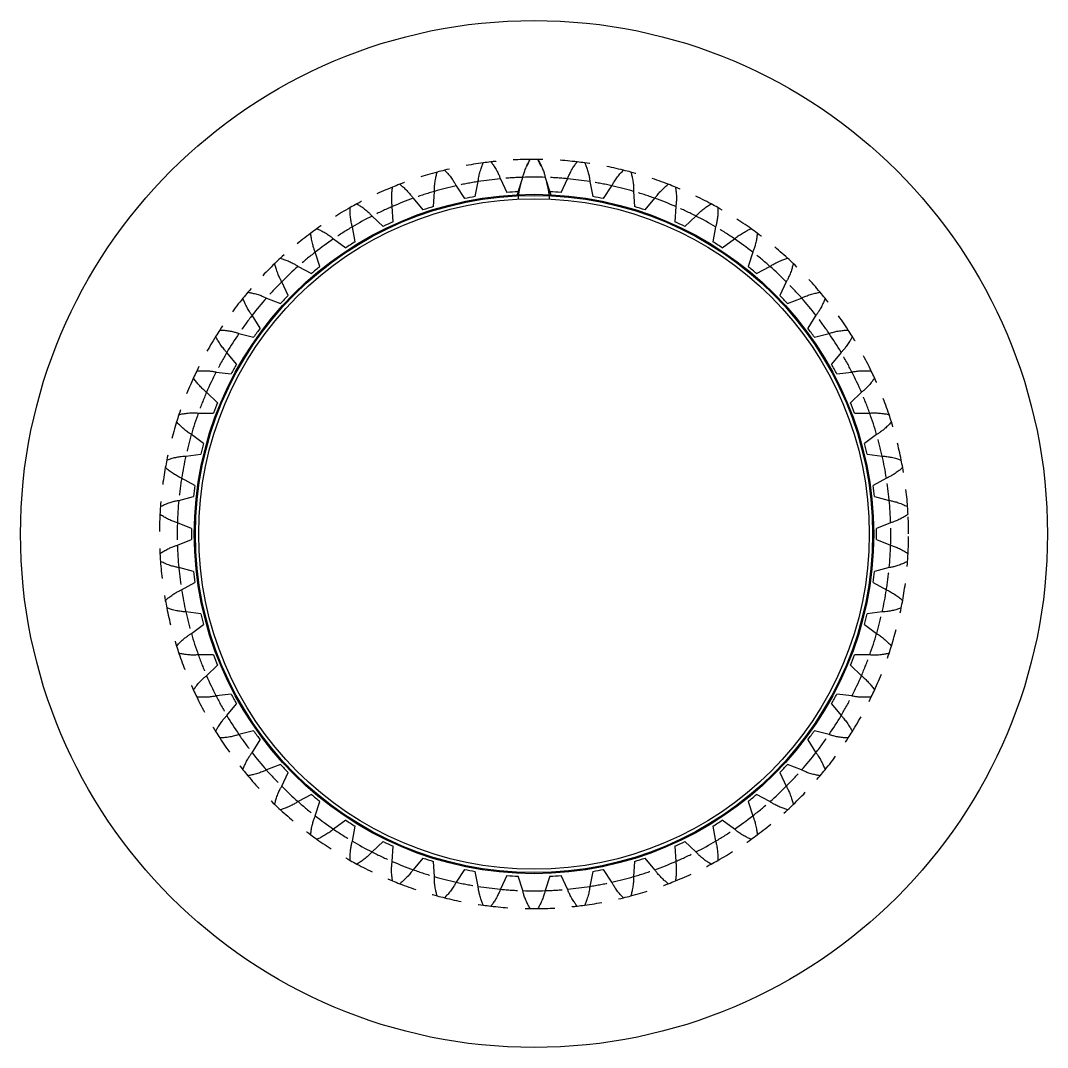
# Model space of a CAD drawing. Header units: inches. Extents: x 0.9 to 97.5, y -1.2 to 16.7.
# Drawn here: x 61.17 to 67.17, y 4.99 to 10.98 of the extents above; entities that cross this region are included whole.
import ezdxf

# ---------------------------------------------------------------- set-up
doc = ezdxf.new("R2010")
doc.units = ezdxf.units.IN
doc.header["$MEASUREMENT"] = 0
doc.linetypes.add('HIDDEN', pattern=[0.2, 0.1, -0.1])
doc.layers.add('DEFAULT_2', color=8, linetype='HIDDEN')

msp = doc.modelspace()

# ---------------------------------------------------------------- linework, layer by layer
at = {"color": 7, "linetype": 'Continuous'}
for p, q in [((63.7133, 10.0177), (63.7613, 9.9427)), ((63.8249, 9.9549), (63.8419, 10.0422)), ((63.9717, 10.0586), (64.0099, 9.9783)), ((64.0745, 9.9823), (64.1023, 10.0668)), ((64.2332, 10.0668), (64.261, 9.9823)), ((64.3257, 9.9783), (64.3638, 10.0586)), ((64.4937, 10.0422), (64.5107, 9.9549)), ((64.5743, 9.9427), (64.6222, 10.0177)), ((63.5806, 9.8964), (63.5866, 9.9851)), ((64.749, 9.9851), (64.7549, 9.8964)), ((63.3456, 9.8077), (63.3404, 9.8965)), ((63.4621, 9.9447), (63.519, 9.8764)), ((64.8165, 9.8764), (64.8735, 9.9447)), ((64.9952, 9.8965), (64.9899, 9.8077)), ((63.222, 9.8408), (63.287, 9.7801)), ((65.0485, 9.7801), (65.1136, 9.8408)), ((63.1236, 9.6903), (63.1073, 9.7777)), ((65.2283, 9.7777), (65.212, 9.6903)), ((62.9968, 9.7076), (63.0689, 9.6556)), ((65.2666, 9.6556), (65.3388, 9.7076)), ((62.9181, 9.546), (62.8909, 9.6307)), ((65.4447, 9.6307), (65.4175, 9.546)), ((62.7901, 9.5472), (62.8682, 9.5047)), ((65.4674, 9.5047), (65.5455, 9.5472)), ((62.7322, 9.377), (62.6946, 9.4576)), ((65.6409, 9.4576), (65.6034, 9.377)), ((62.6051, 9.3622), (62.6879, 9.3298)), ((65.6477, 9.3298), (65.7305, 9.3622)), ((62.569, 9.1861), (62.5216, 9.2614)), ((65.8139, 9.2614), (65.7666, 9.1861)), ((62.4447, 9.1555), (62.5309, 9.1337)), ((65.8046, 9.1337), (65.8909, 9.1555)), ((62.431, 8.9763), (62.3746, 9.045)), ((65.961, 9.045), (65.9046, 8.9763)), ((62.3115, 8.9303), (62.3998, 8.9195)), ((65.9358, 8.9195), (66.024, 8.9303)), ((62.3204, 8.7508), (62.2558, 8.8119)), ((66.0798, 8.8119), (66.0152, 8.7508)), ((62.2076, 8.6902), (62.2966, 8.6905)), ((66.039, 8.6905), (66.128, 8.6902)), ((62.2389, 8.5132), (62.1672, 8.5657)), ((66.1684, 8.5657), (66.0966, 8.5132)), ((62.1346, 8.439), (62.2228, 8.4504)), ((66.1128, 8.4504), (66.2009, 8.439)), ((62.1879, 8.2673), (62.1101, 8.3104)), ((66.2255, 8.3104), (66.1477, 8.2673)), ((62.0937, 8.1806), (62.1798, 8.203)), ((66.1558, 8.203), (66.2419, 8.1806)), ((62.168, 8.0169), (62.0855, 8.0499)), ((66.2501, 8.0499), (66.1675, 8.0169)), ((62.0855, 7.9191), (62.168, 7.9521)), ((66.1675, 7.9521), (66.2501, 7.9191)), ((62.1798, 7.766), (62.0937, 7.7884)), ((66.2419, 7.7884), (66.1558, 7.766)), ((62.1101, 7.6586), (62.1879, 7.7017)), ((66.1477, 7.7017), (66.2255, 7.6586)), ((62.2228, 7.5185), (62.1346, 7.53)), ((66.2009, 7.53), (66.1128, 7.5185)), ((62.1672, 7.4033), (62.2389, 7.4558)), ((66.0966, 7.4558), (66.1684, 7.4033)), ((62.2966, 7.2785), (62.2076, 7.2788)), ((66.128, 7.2788), (66.039, 7.2785)), ((62.2558, 7.1571), (62.3204, 7.2182)), ((66.0152, 7.2182), (66.0798, 7.1571)), ((62.3998, 7.0495), (62.3115, 7.0387)), ((66.024, 7.0387), (65.9358, 7.0495)), ((62.3746, 6.924), (62.431, 6.9927)), ((65.9046, 6.9927), (65.961, 6.924)), ((62.5309, 6.8353), (62.4447, 6.8135)), ((62.5216, 6.7076), (62.569, 6.7829)), ((65.7666, 6.7829), (65.8139, 6.7076)), ((65.8909, 6.8135), (65.8046, 6.8353)), ((62.6879, 6.6392), (62.6051, 6.6068)), ((65.7305, 6.6068), (65.6477, 6.6392)), ((62.6946, 6.5114), (62.7322, 6.592)), ((65.6034, 6.592), (65.6409, 6.5114)), ((62.8682, 6.4643), (62.7901, 6.4218)), ((62.8909, 6.3383), (62.9181, 6.423)), ((65.4175, 6.423), (65.4447, 6.3383)), ((65.5455, 6.4218), (65.4674, 6.4643)), ((63.0689, 6.3134), (62.9968, 6.2614)), ((65.3388, 6.2614), (65.2666, 6.3134)), ((63.1073, 6.1913), (63.1236, 6.2787)), ((65.212, 6.2787), (65.2283, 6.1913)), ((63.287, 6.1889), (63.222, 6.1282)), ((65.1136, 6.1282), (65.0485, 6.1889)), ((63.3404, 6.0725), (63.3456, 6.1613)), ((64.9899, 6.1613), (64.9952, 6.0725)), ((63.519, 6.0926), (63.4621, 6.0243)), ((63.5866, 5.9839), (63.5806, 6.0726)), ((64.7549, 6.0726), (64.749, 5.9839)), ((64.8735, 6.0243), (64.8165, 6.0926)), ((63.7613, 6.0262), (63.7133, 5.9513)), ((63.8419, 5.9268), (63.8249, 6.0141)), ((64.5107, 6.0141), (64.4937, 5.9268)), ((64.6222, 5.9513), (64.5743, 6.0262)), ((64.0099, 5.9907), (63.9717, 5.9104)), ((64.1023, 5.9022), (64.0745, 5.9867)), ((64.261, 5.9867), (64.2332, 5.9022)), ((64.3638, 5.9104), (64.3257, 5.9907))]:
    msp.add_line(p, q, dxfattribs=at)
msp.add_circle((64.1678, 7.9845), 2.998, dxfattribs=at)
at = {"color": 40, "linetype": 'Continuous'}
for radius in [1.9833, 1.9773, 1.9577]:
    msp.add_circle((64.1678, 7.9845), radius, dxfattribs=at)
at = {"color": 7, "linetype": 'Continuous'}
for radius, start, end in [(2.1873, 96.61014, 97.78986), (2.1873, 89.41014, 90.58986), (2.1873, 82.21014, 83.38986), (2.1873, 103.81014, 104.98986), (2.1873, 75.01014, 76.18986), (2.1873, 111.01014, 112.18986), (2.1873, 67.81014, 68.98986), (2, 99.8722, 101.7278), (2, 92.6722, 94.5278), (2, 85.4722, 87.3278), (2, 78.2722, 80.1278), (2.1873, 118.21014, 119.38986), (2, 107.0722, 108.9278), (2, 71.0722, 72.9278), (2.1873, 60.61014, 61.78986), (2, 114.2722, 116.1278), (2, 63.8722, 65.7278), (2.1873, 125.41014, 126.58986), (2.1873, 53.41014, 54.58986), (2, 121.4722, 123.3278), (2, 56.6722, 58.5278), (2.1873, 132.61014, 133.78986), (2.1873, 46.21014, 47.38986), (2, 128.6722, 130.5278), (2, 49.4722, 51.3278), (2.1873, 139.81014, 140.98986), (2, 135.8722, 137.7278), (2, 42.2722, 44.1278), (2.1873, 39.01014, 40.18986), (2.1873, 147.01014, 148.18986), (2, 143.0722, 144.9278), (2, 35.0722, 36.9278), (2.1873, 31.81014, 32.98986), (2.1873, 154.21014, 155.38986), (2, 150.2722, 152.1278), (2, 27.8722, 29.7278), (2.1873, 24.61014, 25.78986), (2, 157.4722, 159.3278), (2, 20.6722, 22.5278), (2.1873, 161.41014, 162.58986), (2.1873, 17.41014, 18.58986), (2, 164.6722, 166.5278), (2, 13.4722, 15.3278), (2.1873, 168.61014, 169.78986), (2.1873, 10.21014, 11.38986), (2, 171.8722, 173.7278), (2, 6.2722, 8.1278), (2.1873, 175.81014, 176.98986), (2.1873, 3.01014, 4.18986), (2, 179.0722, 180.9278), (2, 359.0722, 0.9278), (2.1873, 183.01014, 184.18986), (2.1873, 355.81014, 356.98986), (2, 186.2722, 188.1278), (2, 351.8722, 353.7278), (2.1873, 190.21014, 191.38986), (2.1873, 348.61014, 349.78986), (2, 193.4722, 195.3278), (2, 344.6722, 346.5278), (2.1873, 197.41014, 198.58986), (2.1873, 341.41014, 342.58986), (2, 200.6722, 202.5278), (2, 337.4722, 339.3278), (2.1873, 204.61014, 205.78986), (2, 207.8722, 209.7278), (2, 330.2722, 332.1278), (2.1873, 334.21014, 335.38986), (2.1873, 211.81014, 212.98986), (2, 215.0722, 216.9278), (2, 323.0722, 324.9278), (2.1873, 327.01014, 328.18986), (2.1873, 219.01014, 220.18986), (2, 222.2722, 224.1278), (2, 315.8722, 317.7278), (2.1873, 319.81014, 320.98986), (2, 229.4722, 231.3278), (2, 308.6722, 310.5278), (2.1873, 226.21014, 227.38986), (2.1873, 312.61014, 313.78986), (2, 236.6722, 238.5278), (2, 301.4722, 303.3278), (2.1873, 233.41014, 234.58986), (2, 243.8722, 245.7278), (2, 294.2722, 296.1278), (2.1873, 305.41014, 306.58986), (2.1873, 240.61014, 241.78986), (2, 251.0722, 252.9278), (2, 287.0722, 288.9278), (2.1873, 298.21014, 299.38986), (2, 258.2722, 260.1278), (2, 279.8722, 281.7278), (2.1873, 247.81014, 248.98986), (2, 265.4722, 267.3278), (2, 272.6722, 274.5278), (2.1873, 291.01014, 292.18986), (2.1873, 255.01014, 256.18986), (2.1873, 262.21014, 263.38986), (2.1873, 276.61014, 277.78986), (2.1873, 283.81014, 284.98986), (2.1873, 269.41014, 270.58986)]:
    msp.add_arc((64.1678, 7.9845), radius, start, end, dxfattribs=at)
at = {"color": 40, "linetype": 'Continuous'}
for start, end in [(102.59922, 106.20502), (95.39736, 99.00478), (88.19602, 91.80398), (80.99522, 84.60264), (73.79498, 77.40078), (109.79842, 113.40469), (66.59531, 70.20158), (116.99667, 120.60377), (59.39623, 63.00333), (124.19555, 127.80223), (52.19777, 55.80445), (131.39502, 135.00006), (44.99994, 48.60498), (138.59508, 142.20208), (37.79792, 41.40492), (145.7957, 149.40359), (30.59641, 34.2043), (152.99686, 156.60457), (23.39543, 27.00314), (160.19854, 163.80501), (16.19499, 19.80146), (167.39915, 171.00487), (8.99513, 12.60085), (174.59719, 178.20415), (1.79585, 5.40281), (181.79585, 185.40281), (354.59719, 358.20415), (188.99513, 192.60085), (347.39915, 351.00487), (196.19499, 199.80146), (340.19854, 343.80501), (203.39543, 207.00314), (332.99686, 336.60457), (210.59641, 214.2043), (325.7957, 329.40359), (217.79792, 221.40492), (318.59508, 322.20208), (224.99994, 228.60498), (311.39502, 315.00006), (232.19777, 235.80445), (304.19555, 307.80223), (239.39623, 243.00333), (296.99667, 300.60377), (246.59531, 250.20158), (289.79842, 293.40469), (253.79498, 257.40078), (282.59922, 286.20502), (260.99522, 264.60264), (268.19602, 271.80398), (275.39736, 279.00478)]:
    msp.add_arc((64.1678, 7.9845), 2.0833, start, end, dxfattribs=at)
at = {"color": 7, "linetype": 'Continuous'}
for points, start_tangent, end_tangent in [([(63.8419, 10.0422), (63.8447, 10.0631), (63.8501, 10.0887), (63.8588, 10.1183), (63.8669, 10.1407), (63.8713, 10.1516)], (0.006277, 0.066311), (0.020475, 0.048773)), ([(63.916, 10.1573), (63.9227, 10.1485), (63.9354, 10.1304), (63.9504, 10.1059), (63.9614, 10.0842), (63.9691, 10.0659), (63.9717, 10.0586)], (0.032164, -0.041282), (0.021794, -0.06532)), ([(64.1023, 10.0668), (64.1077, 10.0872), (64.1163, 10.1119), (64.1286, 10.1402), (64.1395, 10.1614), (64.1453, 10.1717)], (0.014538, 0.065001), (0.026426, 0.045822)), ([(64.1903, 10.1717), (64.1958, 10.1622), (64.2062, 10.1426), (64.218, 10.1164), (64.2262, 10.0935), (64.2316, 10.0744), (64.2332, 10.0668)], (0.026736, -0.044988), (0.013436, -0.067537)), ([(64.3638, 10.0586), (64.3718, 10.0781), (64.3834, 10.1016), (64.3991, 10.1281), (64.4125, 10.1478), (64.4196, 10.1573)], (0.02257, 0.062666), (0.031961, 0.042148)), ([(64.4643, 10.1516), (64.4685, 10.1415), (64.4764, 10.1208), (64.4848, 10.0933), (64.4901, 10.0696), (64.493, 10.0499), (64.4937, 10.0422)], (0.020887, -0.047984), (0.004865, -0.068688)), ([(63.5866, 9.9851), (63.5867, 10.0062), (63.5889, 10.0322), (63.5938, 10.0627), (63.599, 10.086), (63.602, 10.0974)], (-0.002084, 0.066574), (0.014201, 0.050954)), ([(63.6457, 10.1086), (63.6534, 10.1007), (63.6683, 10.0843), (63.6862, 10.0619), (63.6999, 10.0418), (63.7098, 10.0246), (63.7133, 10.0177)], (0.037084, -0.036926), (0.029809, -0.062073)), ([(64.6222, 10.0177), (64.6325, 10.0361), (64.647, 10.0578), (64.666, 10.0822), (64.6817, 10.1), (64.6899, 10.1086)], (0.030246, 0.059344), (0.036991, 0.03781)), ([(64.7335, 10.0974), (64.7365, 10.0868), (64.7417, 10.0653), (64.7466, 10.0369), (64.7489, 10.0127), (64.7493, 9.9929), (64.749, 9.9851)], (0.014708, -0.050224), (-0.003782, -0.068756)), ([(63.3836, 10.0264), (63.3922, 10.0196), (63.409, 10.0052), (63.4296, 9.9852), (63.4457, 9.967), (63.4578, 9.9511), (63.4621, 9.9447)], (0.04142, -0.031986), (0.037354, -0.057848)), ([(64.8735, 9.9447), (64.886, 9.9616), (64.9031, 9.9814), (64.9249, 10.0032), (64.9428, 10.0189), (64.952, 10.0264)], (0.037446, 0.055085), (0.041439, 0.032876)), ([(63.3404, 9.8965), (63.3379, 9.9174), (63.3368, 9.9435), (63.3378, 9.9744), (63.3401, 9.9981), (63.3417, 10.0098)], (-0.010411, 0.065788), (0.007702, 0.052332)), ([(64.9939, 10.0098), (64.9955, 9.9989), (64.9979, 9.9769), (64.9993, 9.9482), (64.9985, 9.9239), (64.9964, 9.9041), (64.9952, 9.8965)], (0.008298, -0.051671), (-0.01237, -0.06774)), ([(63.1338, 9.912), (63.1432, 9.9063), (63.1617, 9.8942), (63.1847, 9.8769), (63.203, 9.8608), (63.2169, 9.8466), (63.222, 9.8408)], (0.045102, -0.026543), (0.04431, -0.05271)), ([(65.1136, 9.8408), (65.1282, 9.856), (65.1476, 9.8735), (65.172, 9.8924), (65.1917, 9.9058), (65.2018, 9.912)], (0.044054, 0.049957), (0.045232, 0.027423)), ([(63.1073, 9.7777), (63.1022, 9.7982), (63.0978, 9.8239), (63.0949, 9.8547), (63.0943, 9.8785), (63.0944, 9.8903)], (-0.018575, 0.063965), (0.001083, 0.052885)), ([(65.2412, 9.8903), (65.2415, 9.8793), (65.2411, 9.8572), (65.2388, 9.8285), (65.2351, 9.8045), (65.2305, 9.7851), (65.2283, 9.7777)], (0.001756, -0.052304), (-0.020762, -0.065656)), ([(62.8909, 9.6307), (62.8833, 9.6503), (62.8757, 9.6753), (62.869, 9.7055), (62.8653, 9.729), (62.864, 9.7408)], (-0.026445, 0.061132), (-0.005554, 0.052604)), ([(62.9004, 9.7672), (62.9104, 9.7628), (62.9303, 9.753), (62.9553, 9.7387), (62.9754, 9.7251), (62.991, 9.7127), (62.9968, 9.7076)], (0.048073, -0.020681), (0.050567, -0.046741)), ([(65.3388, 9.7076), (65.3551, 9.7209), (65.3766, 9.7358), (65.4032, 9.7515), (65.4244, 9.7623), (65.4352, 9.7672)], (0.049968, 0.044042), (0.048313, 0.021538)), ([(65.4716, 9.7408), (65.4705, 9.7298), (65.4673, 9.7079), (65.4615, 9.6797), (65.4547, 9.6564), (65.4478, 9.6377), (65.4447, 9.6307)], (-0.004813, -0.052111), (-0.028827, -0.062536)), ([(62.6869, 9.5943), (62.6975, 9.5911), (62.7184, 9.584), (62.745, 9.5729), (62.7667, 9.5619), (62.7837, 9.5516), (62.7901, 9.5472)], (0.050286, -0.014493), (0.056026, -0.040035)), ([(65.5455, 9.5472), (65.5634, 9.5584), (65.5866, 9.5705), (65.6149, 9.5827), (65.6373, 9.5908), (65.6486, 9.5943)], (0.055094, 0.037432), (0.050631, 0.015313)), ([(62.6946, 9.4576), (62.6846, 9.4762), (62.674, 9.5001), (62.6636, 9.5291), (62.657, 9.552), (62.6541, 9.5635)], (-0.033899, 0.057336), (-0.012103, 0.051493)), ([(65.6815, 9.5635), (65.6789, 9.5528), (65.6731, 9.5314), (65.6638, 9.5042), (65.6541, 9.4819), (65.6449, 9.4643), (65.6409, 9.4576)], (-0.011306, -0.051097), (-0.036438, -0.05843)), ([(62.5216, 9.2614), (62.5094, 9.2785), (62.4958, 9.3009), (62.4818, 9.3284), (62.4724, 9.3503), (62.4682, 9.3613)], (-0.040817, 0.052635), (-0.018462, 0.04957)), ([(62.4969, 9.396), (62.5077, 9.3942), (62.5294, 9.3897), (62.5571, 9.3821), (62.58, 9.3739), (62.5982, 9.3658), (62.6051, 9.3622)], (0.051706, -0.008076), (0.060602, -0.032697)), ([(65.7305, 9.3622), (65.7497, 9.3711), (65.7742, 9.3802), (65.8038, 9.3888), (65.8271, 9.3939), (65.8387, 9.396)], (0.059351, 0.030232), (0.052151, 0.008846)), ([(65.8674, 9.3613), (65.8636, 9.351), (65.8551, 9.3305), (65.8424, 9.3048), (65.8301, 9.2838), (65.8187, 9.2675), (65.8139, 9.2614)], (-0.017621, -0.049277), (-0.043474, -0.053402)), ([(62.3331, 9.1755), (62.3441, 9.175), (62.3662, 9.1733), (62.3946, 9.1692), (62.4184, 9.1639), (62.4374, 9.1582), (62.4447, 9.1555)], (0.052311, -0.001531), (0.064222, -0.024844)), ([(65.8909, 9.1555), (65.911, 9.1619), (65.9364, 9.1679), (65.9669, 9.1726), (65.9906, 9.1748), (66.0024, 9.1755)], (0.062672, 0.022554), (0.052848, 0.00224)), ([(62.3746, 9.045), (62.3603, 9.0605), (62.344, 9.0809), (62.3267, 9.1065), (62.3146, 9.127), (62.309, 9.1375)], (-0.047092, 0.047104), (-0.024529, 0.046865)), ([(66.0266, 9.1375), (66.0215, 9.1277), (66.0105, 9.1085), (65.9947, 9.0845), (65.9798, 9.0652), (65.9665, 9.0504), (65.961, 9.045)], (-0.023659, -0.04668), (-0.049824, -0.047532)), ([(62.1983, 8.9361), (62.2093, 8.9371), (62.2314, 8.9381), (62.2601, 8.9376), (62.2844, 8.9354), (62.304, 8.932), (62.3115, 8.9303)], (0.05209, 0.005037), (0.06683, -0.016599)), ([(66.024, 8.9303), (66.0448, 8.9341), (66.0708, 8.9369), (66.1017, 8.9378), (66.1255, 8.937), (66.1373, 8.9361)], (0.065005, 0.014522), (0.052713, -0.004401)), ([(62.2558, 8.8119), (62.2396, 8.8255), (62.221, 8.8437), (62.2006, 8.8669), (62.186, 8.8858), (62.1791, 8.8954)], (-0.052625, 0.040831), (-0.030209, 0.043421)), ([(66.1564, 8.8954), (66.1502, 8.8864), (66.1368, 8.8686), (66.1182, 8.8468), (66.101, 8.8296), (66.0859, 8.8166), (66.0798, 8.8119)], (-0.029323, -0.043347), (-0.055388, -0.040913)), ([(62.1672, 8.5657), (62.1495, 8.5772), (62.1286, 8.5929), (62.1055, 8.6134), (62.0887, 8.6303), (62.0807, 8.639)], (-0.057327, 0.033913), (-0.035413, 0.039293)), ([(62.0946, 8.6818), (62.1053, 8.6841), (62.1272, 8.6879), (62.1557, 8.691), (62.18, 8.6918), (62.1999, 8.691), (62.2076, 8.6902)], (0.051048, 0.011526), (0.068383, -0.008092)), ([(66.128, 8.6902), (66.149, 8.6914), (66.1751, 8.6908), (66.2059, 8.6879), (66.2294, 8.6841), (66.241, 8.6818)], (0.066312, 0.00626), (0.051745, -0.010973)), ([(66.2549, 8.639), (66.2476, 8.6308), (66.2321, 8.6149), (66.2109, 8.5956), (66.1917, 8.5806), (66.1751, 8.5696), (66.1684, 8.5657)], (-0.034524, -0.03933), (-0.060079, -0.033648)), ([(62.0235, 8.4165), (62.0339, 8.4201), (62.0551, 8.4266), (62.083, 8.4333), (62.1071, 8.4371), (62.1269, 8.4388), (62.1346, 8.439)], (0.049201, 0.017833), (0.068858, 0.000543)), ([(66.2009, 8.439), (66.222, 8.4375), (66.2478, 8.4337), (66.278, 8.4269), (66.3008, 8.4202), (66.312, 8.4165)], (0.066574, -0.002101), (0.049962, -0.017372)), ([(62.1101, 8.3104), (62.0911, 8.3195), (62.0684, 8.3326), (62.0429, 8.35), (62.0241, 8.3646), (62.0151, 8.3722)], (-0.061126, 0.026461), (-0.040058, 0.034544)), ([(66.3205, 8.3722), (66.3122, 8.365), (66.2949, 8.3512), (66.2713, 8.3347), (66.2504, 8.3223), (66.2326, 8.3134), (66.2255, 8.3104)], (-0.039181, -0.034693), (-0.063823, -0.025853)), ([(61.9863, 8.1443), (61.9962, 8.1492), (62.0163, 8.1583), (62.0432, 8.1684), (62.0666, 8.1753), (62.086, 8.1794), (62.0937, 8.1806)], (0.046578, 0.023859), (0.068247, 0.009169)), ([(66.2419, 8.1806), (66.2626, 8.1765), (66.2877, 8.1694), (66.3168, 8.1589), (66.3386, 8.1494), (66.3493, 8.1443)], (0.065786, -0.010428), (0.047391, -0.023497)), ([(62.0855, 8.0499), (62.0655, 8.0566), (62.0414, 8.0667), (62.0139, 8.0808), (61.9934, 8.0929), (61.9835, 8.0994)], (-0.06396, 0.018591), (-0.044072, 0.029251)), ([(66.3521, 8.0994), (66.3429, 8.0933), (66.324, 8.0817), (66.2986, 8.0683), (66.2763, 8.0586), (66.2575, 8.0521), (66.2501, 8.0499)], (-0.04322, -0.029508), (-0.06656, -0.01765)), ([(61.9835, 7.8696), (61.9926, 7.8757), (62.0115, 7.8873), (62.0369, 7.9007), (62.0592, 7.9104), (62.078, 7.9169), (62.0855, 7.9191)], (0.04322, 0.029508), (0.06656, 0.01765)), ([(66.2501, 7.9191), (66.2701, 7.9124), (66.2942, 7.9023), (66.3217, 7.8882), (66.3422, 7.8761), (66.3521, 7.8696)], (0.06396, -0.018591), (0.044072, -0.029251)), ([(62.0937, 7.7884), (62.073, 7.7925), (62.0478, 7.7995), (62.0188, 7.8101), (61.997, 7.8196), (61.9863, 7.8247)], (-0.065786, 0.010428), (-0.047391, 0.023497)), ([(66.3493, 7.8247), (66.3394, 7.8198), (66.3192, 7.8107), (66.2923, 7.8005), (66.269, 7.7937), (66.2495, 7.7896), (66.2419, 7.7884)], (-0.046578, -0.023859), (-0.068247, -0.009169)), ([(62.0151, 7.5968), (62.0234, 7.604), (62.0407, 7.6178), (62.0642, 7.6343), (62.0851, 7.6467), (62.103, 7.6556), (62.1101, 7.6586)], (0.039181, 0.034693), (0.063823, 0.025853)), ([(66.2255, 7.6586), (66.2445, 7.6495), (66.2671, 7.6364), (66.2926, 7.619), (66.3114, 7.6044), (66.3205, 7.5968)], (0.061126, -0.026461), (0.040058, -0.034544)), ([(62.1346, 7.53), (62.1136, 7.5315), (62.0877, 7.5353), (62.0576, 7.5421), (62.0348, 7.5488), (62.0235, 7.5525)], (-0.066574, 0.002101), (-0.049962, 0.017372)), ([(66.312, 7.5525), (66.3017, 7.5489), (66.2805, 7.5424), (66.2525, 7.5357), (66.2285, 7.5319), (66.2087, 7.5302), (66.2009, 7.53)], (-0.049201, -0.017833), (-0.068858, -0.000543)), ([(62.0807, 7.33), (62.088, 7.3382), (62.1034, 7.3541), (62.1247, 7.3734), (62.1439, 7.3884), (62.1605, 7.3994), (62.1672, 7.4033)], (0.034524, 0.03933), (0.060079, 0.033648)), ([(66.1684, 7.4033), (66.1861, 7.3918), (66.207, 7.3761), (66.2301, 7.3556), (66.2469, 7.3387), (66.2549, 7.33)], (0.057327, -0.033913), (0.035413, -0.039293)), ([(62.2076, 7.2788), (62.1866, 7.2776), (62.1604, 7.2781), (62.1297, 7.2811), (62.1062, 7.2849), (62.0946, 7.2872)], (-0.066312, -0.00626), (-0.051745, 0.010973)), ([(66.241, 7.2872), (66.2302, 7.2849), (66.2084, 7.2811), (66.1798, 7.278), (66.1555, 7.2772), (66.1357, 7.278), (66.128, 7.2788)], (-0.051048, -0.011526), (-0.068383, 0.008092)), ([(62.1791, 7.0736), (62.1854, 7.0826), (62.1987, 7.1004), (62.2174, 7.1222), (62.2346, 7.1394), (62.2496, 7.1524), (62.2558, 7.1571)], (0.029323, 0.043347), (0.055388, 0.040913)), ([(66.0798, 7.1571), (66.0959, 7.1435), (66.1146, 7.1253), (66.135, 7.1021), (66.1496, 7.0832), (66.1564, 7.0736)], (0.052625, -0.040831), (0.030209, -0.043421)), ([(62.3115, 7.0387), (62.2908, 7.0349), (62.2648, 7.0321), (62.2339, 7.0312), (62.2101, 7.032), (62.1983, 7.0328)], (-0.065005, -0.014522), (-0.052713, 0.004401)), ([(66.1373, 7.0328), (66.1263, 7.0319), (66.1042, 7.0309), (66.0754, 7.0314), (66.0512, 7.0336), (66.0316, 7.037), (66.024, 7.0387)], (-0.05209, -0.005037), (-0.06683, 0.016599)), ([(62.309, 6.8315), (62.3141, 6.8413), (62.3251, 6.8605), (62.3409, 6.8845), (62.3557, 6.9038), (62.3691, 6.9185), (62.3746, 6.924)], (0.023659, 0.04668), (0.049824, 0.047532)), ([(65.961, 6.924), (65.9753, 6.9085), (65.9916, 6.888), (66.0089, 6.8625), (66.021, 6.842), (66.0266, 6.8315)], (0.047092, -0.047104), (0.024529, -0.046865)), ([(62.4447, 6.8135), (62.4246, 6.8071), (62.3992, 6.8011), (62.3686, 6.7963), (62.3449, 6.7942), (62.3331, 6.7935)], (-0.062672, -0.022554), (-0.052848, -0.00224)), ([(66.0024, 6.7935), (65.9915, 6.794), (65.9694, 6.7957), (65.9409, 6.7998), (65.9172, 6.8051), (65.8981, 6.8108), (65.8909, 6.8135)], (-0.052311, 0.001531), (-0.064222, 0.024844)), ([(62.4682, 6.6077), (62.472, 6.618), (62.4805, 6.6384), (62.4931, 6.6642), (62.5055, 6.6852), (62.5168, 6.7015), (62.5216, 6.7076)], (0.017621, 0.049277), (0.043474, 0.053402)), ([(65.8139, 6.7076), (65.8262, 6.6905), (65.8398, 6.6681), (65.8537, 6.6406), (65.8632, 6.6187), (65.8674, 6.6077)], (0.040817, -0.052635), (0.018462, -0.04957)), ([(62.6051, 6.6068), (62.5859, 6.5979), (62.5614, 6.5888), (62.5317, 6.5802), (62.5085, 6.5751), (62.4969, 6.573)], (-0.059351, -0.030232), (-0.052151, -0.008846)), ([(65.8387, 6.573), (65.8279, 6.5748), (65.8062, 6.5793), (65.7785, 6.5869), (65.7556, 6.5951), (65.7374, 6.6032), (65.7305, 6.6068)], (-0.051706, 0.008076), (-0.060602, 0.032697)), ([(62.6541, 6.4055), (62.6566, 6.4162), (62.6625, 6.4376), (62.6718, 6.4648), (62.6814, 6.4871), (62.6907, 6.5047), (62.6946, 6.5114)], (0.011306, 0.051097), (0.036438, 0.05843)), ([(65.6409, 6.5114), (65.6509, 6.4928), (65.6616, 6.4689), (65.672, 6.4399), (65.6786, 6.417), (65.6815, 6.4055)], (0.033899, -0.057336), (0.012103, -0.051493)), ([(62.7901, 6.4218), (62.7722, 6.4106), (62.749, 6.3985), (62.7207, 6.3862), (62.6982, 6.3782), (62.6869, 6.3747)], (-0.055094, -0.037432), (-0.050631, -0.015313)), ([(65.6486, 6.3747), (65.6381, 6.3778), (65.6171, 6.385), (65.5906, 6.3961), (65.5689, 6.4071), (65.5519, 6.4174), (65.5455, 6.4218)], (-0.050286, 0.014493), (-0.056026, 0.040035)), ([(62.864, 6.2282), (62.8651, 6.2392), (62.8682, 6.2611), (62.8741, 6.2892), (62.8808, 6.3126), (62.8878, 6.3312), (62.8909, 6.3383)], (0.004813, 0.052111), (0.028827, 0.062536)), ([(65.4447, 6.3383), (65.4523, 6.3187), (65.4599, 6.2937), (65.4666, 6.2635), (65.4702, 6.24), (65.4716, 6.2282)], (0.026445, -0.061132), (0.005554, -0.052604)), ([(62.9968, 6.2614), (62.9804, 6.2481), (62.959, 6.2332), (62.9324, 6.2175), (62.9111, 6.2067), (62.9004, 6.2018)], (-0.049968, -0.044042), (-0.048313, -0.021538)), ([(65.4352, 6.2018), (65.4251, 6.2062), (65.4052, 6.216), (65.3803, 6.2303), (65.3602, 6.2439), (65.3446, 6.2563), (65.3388, 6.2614)], (-0.048073, 0.020681), (-0.050567, 0.046741)), ([(63.0944, 6.0787), (63.0941, 6.0897), (63.0945, 6.1118), (63.0968, 6.1405), (63.1005, 6.1645), (63.1051, 6.1839), (63.1073, 6.1913)], (-0.001756, 0.052304), (0.020762, 0.065656)), ([(65.2283, 6.1913), (65.2334, 6.1708), (65.2378, 6.1451), (65.2406, 6.1143), (65.2413, 6.0905), (65.2412, 6.0787)], (0.018575, -0.063965), (-0.001083, -0.052885)), ([(63.222, 6.1282), (63.2074, 6.113), (63.188, 6.0955), (63.1636, 6.0766), (63.1439, 6.0632), (63.1338, 6.057)], (-0.044054, -0.049957), (-0.045232, -0.027423)), ([(65.2018, 6.057), (65.1923, 6.0627), (65.1738, 6.0748), (65.1509, 6.0921), (65.1326, 6.1082), (65.1187, 6.1224), (65.1136, 6.1282)], (-0.045102, 0.026543), (-0.04431, 0.05271)), ([(63.3417, 5.9592), (63.3401, 5.9701), (63.3376, 5.9921), (63.3363, 6.0208), (63.337, 6.0451), (63.3391, 6.0649), (63.3404, 6.0725)], (-0.008298, 0.051671), (0.01237, 0.06774)), ([(64.9952, 6.0725), (64.9977, 6.0516), (64.9988, 6.0255), (64.9978, 5.9946), (64.9955, 5.9709), (64.9939, 5.9592)], (0.010411, -0.065788), (-0.007702, -0.052332)), ([(63.4621, 6.0243), (63.4496, 6.0074), (63.4325, 5.9876), (63.4106, 5.9658), (63.3927, 5.95), (63.3836, 5.9426)], (-0.037446, -0.055085), (-0.041439, -0.032876)), ([(64.952, 5.9426), (64.9434, 5.9494), (64.9265, 5.9638), (64.9059, 5.9838), (64.8898, 6.002), (64.8778, 6.0179), (64.8735, 6.0243)], (-0.04142, 0.031986), (-0.037354, 0.057848)), ([(63.602, 5.8716), (63.5991, 5.8822), (63.5939, 5.9037), (63.589, 5.932), (63.5867, 5.9563), (63.5863, 5.9761), (63.5866, 5.9839)], (-0.014708, 0.050224), (0.003782, 0.068756)), ([(63.7133, 5.9513), (63.703, 5.9329), (63.6886, 5.9111), (63.6696, 5.8868), (63.6538, 5.869), (63.6457, 5.8604)], (-0.030246, -0.059344), (-0.036991, -0.03781)), ([(64.6899, 5.8604), (64.6822, 5.8683), (64.6673, 5.8846), (64.6494, 5.9071), (64.6357, 5.9272), (64.6257, 5.9444), (64.6222, 5.9513)], (-0.037084, 0.036926), (-0.029809, 0.062073)), ([(64.749, 5.9839), (64.7489, 5.9628), (64.7467, 5.9368), (64.7418, 5.9063), (64.7366, 5.883), (64.7335, 5.8716)], (0.002084, -0.066574), (-0.014201, -0.050954)), ([(63.8713, 5.8173), (63.867, 5.8275), (63.8592, 5.8482), (63.8508, 5.8757), (63.8455, 5.8994), (63.8426, 5.9191), (63.8419, 5.9268)], (-0.020887, 0.047984), (-0.004865, 0.068688)), ([(63.9717, 5.9104), (63.9638, 5.8909), (63.9522, 5.8674), (63.9365, 5.8409), (63.923, 5.8212), (63.916, 5.8117)], (-0.02257, -0.062666), (-0.031961, -0.042148)), ([(64.1453, 5.7973), (64.1398, 5.8068), (64.1294, 5.8264), (64.1176, 5.8526), (64.1093, 5.8755), (64.104, 5.8946), (64.1023, 5.9022)], (-0.026736, 0.044988), (-0.013436, 0.067537)), ([(64.2332, 5.9022), (64.2278, 5.8818), (64.2193, 5.8571), (64.2069, 5.8288), (64.1961, 5.8076), (64.1903, 5.7973)], (-0.014538, -0.065001), (-0.026426, -0.045822)), ([(64.4196, 5.8117), (64.4129, 5.8205), (64.4002, 5.8386), (64.3852, 5.8631), (64.3741, 5.8848), (64.3664, 5.9031), (64.3638, 5.9104)], (-0.032164, 0.041282), (-0.021794, 0.06532)), ([(64.4937, 5.9268), (64.4909, 5.9059), (64.4855, 5.8803), (64.4768, 5.8507), (64.4687, 5.8283), (64.4643, 5.8173)], (-0.006277, -0.066311), (-0.020475, -0.048773))]:
    msp.add_spline(points, degree=3, dxfattribs=dict(at, start_tangent=start_tangent, end_tangent=end_tangent))
at = {"layer": 'DEFAULT_2', "color": 8, "linetype": 'HIDDEN'}
for p, q in [((64.0745, 9.9823), (64.067, 9.9593)), ((64.261, 9.9823), (64.2686, 9.9593))]:
    msp.add_line(p, q, dxfattribs=at)
for radius, start, end in [(2.1873, 97.78986, 103.81014), (2.1873, 90.58986, 96.61014), (2.1873, 83.38986, 89.41014), (2.1873, 76.18986, 82.21014), (2.1873, 104.98986, 111.01014), (2.1873, 68.98986, 75.01014), (2.0833, 99.00478, 102.59922), (2.0833, 91.80398, 95.39736), (2.0833, 84.60264, 88.19602), (2.0833, 77.40078, 80.99522), (2.1873, 112.18986, 118.21014), (2.0833, 106.20502, 109.79842), (2.0833, 70.20158, 73.79498), (2.1873, 61.78986, 67.81014), (2.0833, 113.40469, 116.99667), (2.0833, 63.00333, 66.59531), (2.1873, 119.38986, 125.41014), (2.1873, 54.58986, 60.61014), (2.0833, 120.60377, 124.19555), (2.0833, 55.80445, 59.39623), (2.1873, 126.58986, 132.61014), (2.1873, 47.38986, 53.41014), (2.0833, 127.80223, 131.39502), (2.0833, 48.60498, 52.19777), (2.1873, 133.78986, 139.81014), (2.1873, 40.18986, 46.21014), (2.0833, 135.00006, 138.59508), (2.0833, 41.40492, 44.99994), (2.1873, 140.98986, 147.01014), (2.1873, 32.98986, 39.01014), (2.0833, 142.20208, 145.7957), (2.0833, 34.2043, 37.79792), (2.1873, 148.18986, 154.21014), (2.1873, 25.78986, 31.81014), (2.0833, 149.40359, 152.99686), (2.0833, 27.00314, 30.59641), (2.1873, 155.38986, 161.41014), (2.1873, 18.58986, 24.61014), (2.0833, 156.60457, 160.19854), (2.0833, 19.80146, 23.39543), (2.1873, 162.58986, 168.61014), (2.1873, 11.38986, 17.41014), (2.0833, 163.80501, 167.39915), (2.0833, 12.60085, 16.19499), (2.1873, 169.78986, 175.81014), (2.1873, 4.18986, 10.21014), (2.0833, 171.00487, 174.59719), (2.0833, 5.40281, 8.99513), (2.1873, 176.98986, 183.01014), (2.1873, 0, 3.01014), (2.0833, 178.20415, 181.79585), (2.0833, 358.20415, 1.79585), (2.1873, 356.98986, 0), (2.1873, 184.18986, 190.21014), (2.1873, 349.78986, 355.81014), (2.0833, 185.40281, 188.99513), (2.0833, 351.00487, 354.59719), (2.1873, 191.38986, 197.41014), (2.0833, 192.60085, 196.19499), (2.0833, 343.80501, 347.39915), (2.1873, 342.58986, 348.61014), (2.1873, 198.58986, 204.61014), (2.0833, 199.80146, 203.39543), (2.0833, 336.60457, 340.19854), (2.1873, 335.38986, 341.41014), (2.1873, 205.78986, 211.81014), (2.0833, 207.00314, 210.59641), (2.0833, 329.40359, 332.99686), (2.1873, 328.18986, 334.21014), (2.1873, 212.98986, 219.01014), (2.0833, 214.2043, 217.79792), (2.0833, 322.20208, 325.7957), (2.1873, 320.98986, 327.01014), (2.0833, 221.40492, 224.99994), (2.0833, 315.00006, 318.59508), (2.1873, 220.18986, 226.21014), (2.1873, 313.78986, 319.81014), (2.0833, 228.60498, 232.19777), (2.0833, 307.80223, 311.39502), (2.1873, 227.38986, 233.41014), (2.1873, 306.58986, 312.61014), (2.0833, 235.80445, 239.39623), (2.0833, 300.60377, 304.19555), (2.1873, 234.58986, 240.61014), (2.1873, 299.38986, 305.41014), (2.0833, 243.00333, 246.59531), (2.0833, 293.40469, 296.99667), (2.1873, 241.78986, 247.81014), (2.1873, 292.18986, 298.21014), (2.0833, 250.20158, 253.79498), (2.0833, 286.20502, 289.79842), (2.1873, 248.98986, 255.01014), (2.0833, 257.40078, 260.99522), (2.0833, 279.00478, 282.59922), (2.1873, 284.98986, 291.01014), (2.0833, 264.60264, 268.19602), (2.0833, 271.80398, 275.39736), (2.1873, 256.18986, 262.21014), (2.1873, 277.78986, 283.81014), (2.1873, 263.38986, 269.41014), (2.1873, 270.58986, 276.61014)]:
    msp.add_arc((64.1678, 7.9845), radius, start, end, dxfattribs=at)
for points, start_tangent, end_tangent in [([(64.0771, 9.9401), (64.0771, 9.9439), (64.0777, 9.9553), (64.0798, 9.9741), (64.0844, 10.0003), (64.0924, 10.0336), (64.1046, 10.0735), (64.122, 10.1197), (64.1372, 10.1546), (64.1453, 10.1717)], (-0.004098, 0.21005), (0.045611, 0.093931)), ([(64.2584, 9.9401), (64.2585, 9.9439), (64.2579, 9.9553), (64.2558, 9.9741), (64.2512, 10.0003), (64.2432, 10.0336), (64.231, 10.0735), (64.2136, 10.1197), (64.1984, 10.1546), (64.1903, 10.1717)], (0.004098, 0.21005), (-0.045611, 0.093931))]:
    msp.add_spline(points, degree=3, dxfattribs=dict(at, start_tangent=start_tangent, end_tangent=end_tangent))

doc.saveas('drawing.dxf')
